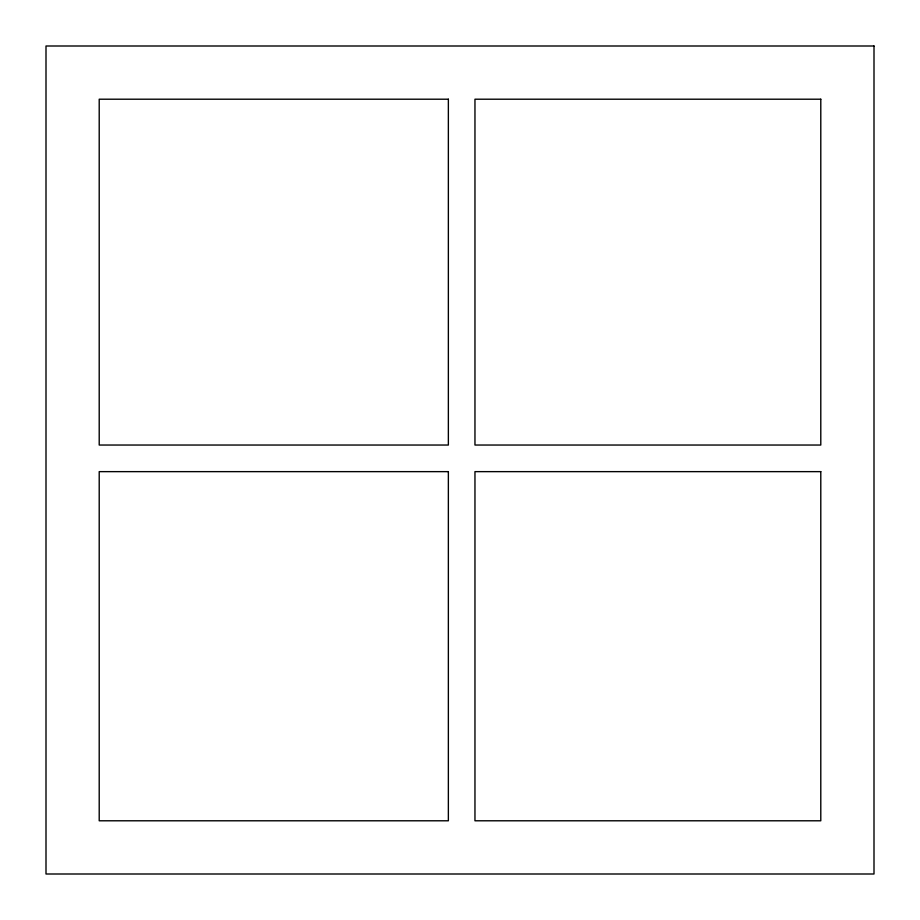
<?xml version="1.0" encoding="UTF-8"?>
<svg xmlns="http://www.w3.org/2000/svg" width="920" height="920" viewBox="0 0 920 920"><rect width="100%" height="100%" fill="white"/><g stroke="black" fill="none" stroke-linecap="round" stroke-linejoin="round"><path stroke-width="1.38" d="M874 46L46 46L46 874L874 874L874 46M448.362 99.21L99.21 99.21L99.21 445.038L448.362 445.038L448.362 99.21M820.789 99.21L474.961 99.21L474.961 445.038L820.789 445.038L820.789 99.21M448.362 471.638L99.21 471.638L99.21 820.789L448.362 820.789L448.362 471.638M820.789 471.638L474.961 471.638L474.961 820.789L820.789 820.789L820.789 471.638"/></g></svg>
